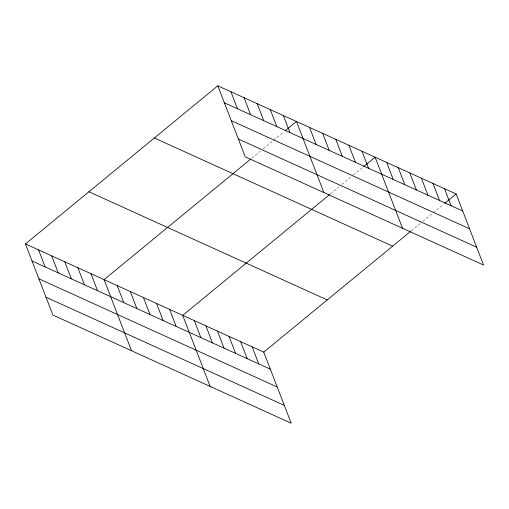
<?xml version="1.0" encoding="UTF-8"?>
<svg xmlns="http://www.w3.org/2000/svg" width="509" height="509" viewBox="0 0 509 509"><rect width="100%" height="100%" fill="white"/><g stroke="black" fill="none" stroke-linecap="round" stroke-linejoin="round"><path stroke-width="0.38" stroke-dasharray="2.54 1.91" d="M251.72 158.274L260.793 150.817M263.21 148.832L283.761 131.926M330.36 193.967L339.427 186.51M341.844 184.525L350.917 177.068M353.335 175.077L362.402 167.626M411.38 230.742L420.453 223.292M422.871 221.3L432.542 213.347M433.146 212.851L443.428 204.402"/><path stroke-width="0.76" d="M25.45 243.957L263.751 352.126L291.18 423.202L52.879 315.039L25.45 243.957L217.82 85.798L456.121 193.961L483.55 265.043L245.249 156.874L217.82 85.798M250.511 159.266L104.09 279.651L131.519 350.733M285.581 130.438L296.461 121.492L323.889 192.567M329.756 194.463L182.731 315.351L210.153 386.426M363.611 166.628L375.101 157.186L402.53 228.267M263.751 352.126L410.776 231.245M444.637 203.403L456.121 193.961M224.386 102.818L462.694 210.981M231.271 120.658L469.572 228.821M238.365 139.04L476.666 247.202M154.342 137.99L392.643 246.152M88.935 191.766L327.236 299.928M32.016 260.983L270.317 369.146M38.9 278.817L277.201 386.986M45.995 297.199L284.296 405.368M444.548 188.705L451.114 205.731M432.974 183.456L439.541 200.476M421.401 178.201L427.967 195.221M409.821 172.945L416.394 189.965M398.248 167.69L404.82 184.716M386.675 162.441L393.241 179.461M361.994 151.237L368.561 168.256M348.888 145.288L355.454 162.307M335.781 139.339L342.347 156.358M322.674 133.39L329.24 150.41M309.567 127.441L316.134 144.461M283.354 115.543L289.92 132.563M270.247 109.594L276.813 126.614M257.14 103.645L263.707 120.665M244.034 97.696L250.6 114.716M230.927 91.747L237.493 108.767M252.178 346.871L258.744 363.89M240.604 341.615L247.17 358.641M229.025 336.36L235.597 353.386M217.451 331.111L224.024 348.131M205.878 325.855L212.444 342.875M194.304 320.6L200.87 337.626M169.624 309.402L176.19 326.422M156.517 303.447L163.084 320.473M143.411 297.498L149.977 314.524M130.304 291.549L136.87 308.575M117.197 285.6L123.763 302.626M90.984 273.702L97.55 290.728M77.877 267.753L84.443 284.779M64.77 261.804L71.336 278.83M51.663 255.855L58.23 272.881M38.557 249.906L45.123 266.932"/></g></svg>
